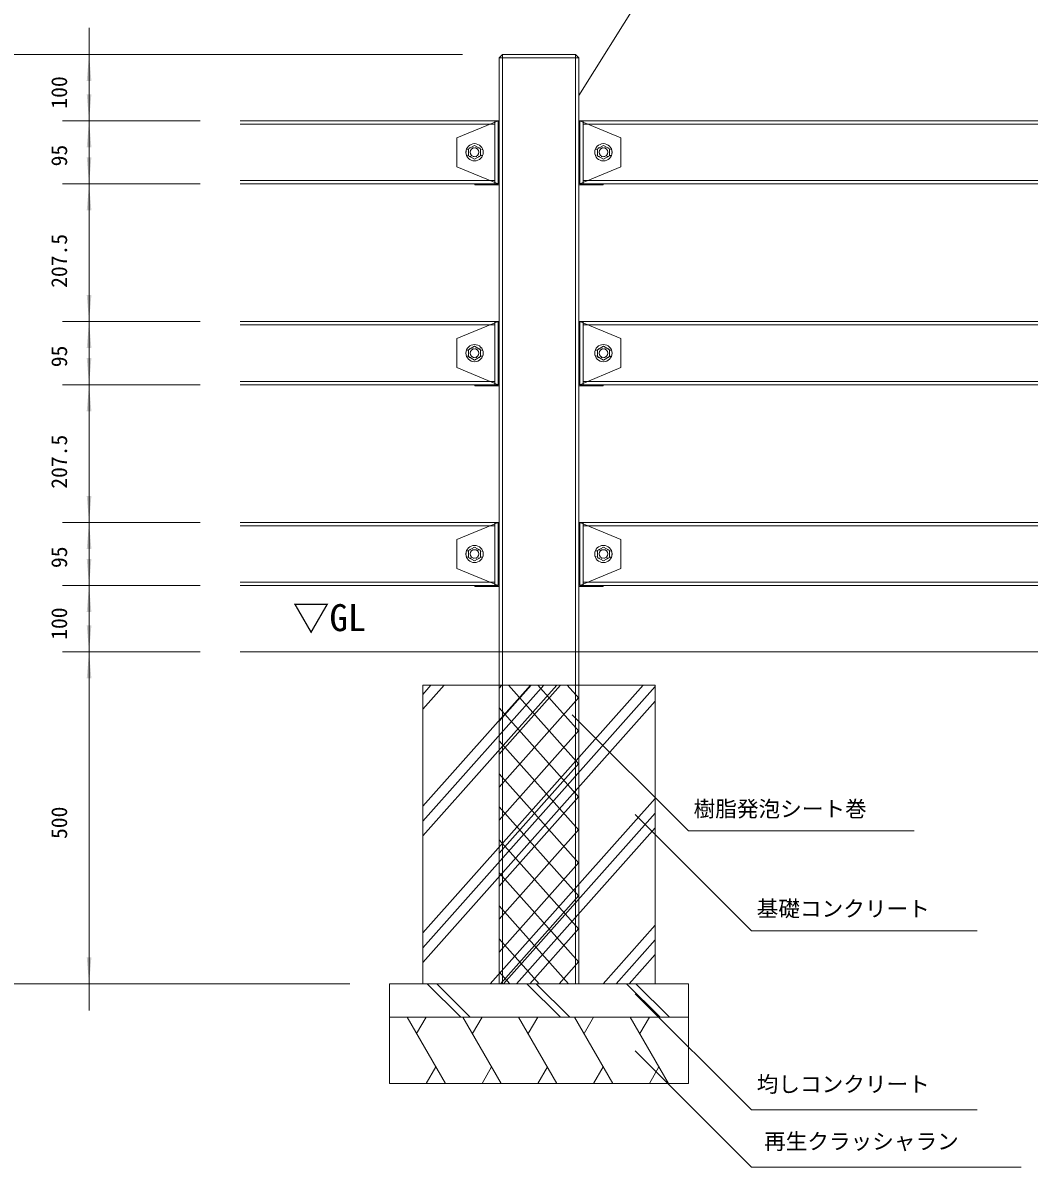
# Model space of a CAD drawing. Units: millimetres, scale not verified. Extents: x -3900 to 3900, y -2750 to 2750.
# Drawn here: x -2323 to -808, y -290 to 1433 of the extents above; entities that cross this region are included whole.
import ezdxf
from ezdxf.enums import TextEntityAlignment as Align

# ---------------------------------------------------------------- set-up
doc = ezdxf.new("R2010")
doc.units = ezdxf.units.MM
doc.header["$LTSCALE"] = 20
doc.linetypes.add('USER1', pattern=[0.416641, 0.208282, -0.208359])
doc.linetypes.add('USER5', pattern=[0.208282, 0.069427, -0.138855])
doc.layers.add('0-1_IMPORTED', color=30, linetype='Continuous', lineweight=18)
doc.styles.add('ＭＳ ゴシック', font='')
doc.styles.get('ＭＳ ゴシック').set_extended_font_data('MS Gothic')

msp = doc.modelspace()

# ---------------------------------------------------------------- linework, layer by layer
at = {"layer": '0-1_IMPORTED', "color": 1}
for p, q in [((-1486, 1324), (-1356, 1532.32)), ((-2223.44, 1386), (-2223.44, 1426)), ((-1661, 1386), (-2426, 1386)), ((-1661, 1386), (-2263.44, 1386)), ((-2223.44, 1286), (-2223.44, 1386)), ((-2223.44, 1286), (-2223.44, 1326)), ((-2056, 1286), (-2263.44, 1286)), ((-2056, 1286), (-2263.44, 1286)), ((-2223.44, 1191), (-2223.44, 1286)), ((-2223.44, 1246), (-2223.44, 1286)), ((-2223.44, 1191), (-2223.44, 1231)), ((-2056, 1191), (-2263.44, 1191)), ((-2056, 1191), (-2263.44, 1191)), ((-2223.44, 983.5), (-2223.44, 1191)), ((-2223.44, 1151), (-2223.44, 1191)), ((-2223.44, 983.5), (-2223.44, 1023.5)), ((-2056, 983.5), (-2263.44, 983.5)), ((-2056, 983.5), (-2263.44, 983.5)), ((-2223.44, 888.5), (-2223.44, 983.5)), ((-2223.44, 943.5), (-2223.44, 983.5)), ((-2223.44, 888.5), (-2223.44, 928.5)), ((-2056, 888.5), (-2263.44, 888.5)), ((-2056, 888.5), (-2263.44, 888.5)), ((-2223.44, 681), (-2223.44, 888.5)), ((-2223.44, 848.5), (-2223.44, 888.5)), ((-2223.44, 681), (-2223.44, 721)), ((-2056, 681), (-2263.44, 681)), ((-2056, 681), (-2263.44, 681)), ((-2223.44, 586), (-2223.44, 681)), ((-2223.44, 641), (-2223.44, 681)), ((-2223.44, 586), (-2223.44, 626)), ((-2056, 586), (-2263.44, 586)), ((-2056, 586), (-2263.44, 586)), ((-2223.44, 486), (-2223.44, 586)), ((-2223.44, 546), (-2223.44, 586)), ((-2223.44, 486), (-2223.44, 526)), ((-2056, 486), (-2263.44, 486)), ((-2056, 486), (-2263.44, 486)), ((-2223.44, -14), (-2223.44, 486)), ((-2223.44, 446), (-2223.44, 486)), ((-1831, -14), (-2426, -14)), ((-1831, -14), (-2263.44, -14)), ((-2223.44, -54), (-2223.44, -14))]:
    msp.add_line(p, q, dxfattribs=at)
at = {"layer": '0-1_IMPORTED'}
for p, q in [((-1606, 1381), (-1486, 1381)), ((-1601, 1386), (-1601, -13.82)), ((-1491, 1386), (-1491, -13.82)), ((-1996, 1281), (-1612.5, 1281)), ((-112.5, 1281), (-1479.5, 1281)), ((-1647.6, 1243.1), (-1645.49, 1244.51)), ((-1645.49, 1244.51), (-1643, 1245)), ((-1643, 1245), (-1640.51, 1244.51)), ((-1449, 1245), (-1451.49, 1244.51)), ((-1446.51, 1244.51), (-1449, 1245)), ((-1444.4, 1243.1), (-1446.51, 1244.51)), ((-1645.49, 1232.49), (-1647.6, 1233.9)), ((-1643, 1232), (-1645.49, 1232.49)), ((-1449, 1232), (-1446.51, 1232.49)), ((-1446.51, 1232.49), (-1444.4, 1233.9)), ((-1996, 1196), (-1612.5, 1196)), ((-112.5, 1196), (-1479.5, 1196)), ((-1996, 978.5), (-1612.5, 978.5)), ((-112.5, 978.5), (-1479.5, 978.5)), ((-1647.6, 940.6), (-1645.49, 942.01)), ((-1645.49, 929.99), (-1647.6, 931.4)), ((-1645.49, 942.01), (-1643, 942.5)), ((-1643, 942.5), (-1640.51, 942.01)), ((-1449, 942.5), (-1451.49, 942.01)), ((-1446.51, 942.01), (-1449, 942.5)), ((-1444.4, 940.6), (-1446.51, 942.01)), ((-1446.51, 929.99), (-1444.4, 931.4)), ((-1643, 929.5), (-1645.49, 929.99)), ((-1449, 929.5), (-1446.51, 929.99)), ((-1996, 893.5), (-1612.5, 893.5)), ((-112.5, 893.5), (-1479.5, 893.5)), ((-1996, 676), (-1612.5, 676)), ((-112.5, 676), (-1479.5, 676)), ((-1647.6, 638.1), (-1645.49, 639.51)), ((-1645.49, 639.51), (-1643, 640)), ((-1643, 640), (-1640.51, 639.51)), ((-1449, 640), (-1451.49, 639.51)), ((-1446.51, 639.51), (-1449, 640)), ((-1444.4, 638.1), (-1446.51, 639.51)), ((-1645.49, 627.49), (-1647.6, 628.9)), ((-1643, 627), (-1645.49, 627.49)), ((-1449, 627), (-1446.51, 627.49)), ((-1446.51, 627.49), (-1444.4, 628.9)), ((-1996, 591), (-1612.5, 591)), ((-112.5, 591), (-1479.5, 591)), ((200, 486), (-1996, 486)), ((-1721, 399.8), (-1688.81, 436)), ((-1721, 422.07), (-1708.61, 436)), ((-1721, 208.96), (-1519.11, 436)), ((-1721, 231.22), (-1538.91, 436)), ((-1721, 253.49), (-1558.71, 436)), ((-1721, 62.65), (-1389, 436)), ((-1721, 40.38), (-1371, 433.98)), ((-1606, 431.43), (-1601.93, 436)), ((-1606, 381.73), (-1557.74, 436)), ((-1606, 332.03), (-1513.54, 436)), ((-1486, 316.74), (-1592.05, 436)), ((-1486, 366.44), (-1547.85, 436)), ((-1486, 416.14), (-1503.66, 436)), ((-1606, 282.33), (-1486, 417.28)), ((-1721, 18.12), (-1371, 411.71)), ((-1486, 267.04), (-1606, 401.99)), ((-1606, 232.63), (-1486, 367.58)), ((-1486, 217.34), (-1606, 352.29)), ((-1606, 182.93), (-1486, 317.88)), ((-1486, 167.64), (-1606, 302.59)), ((-1619.29, -13.82), (-1371, 265.4)), ((-1606, 133.23), (-1486, 268.18)), ((-1486, 117.95), (-1606, 252.89)), ((-1599.5, -13.82), (-1371, 243.13)), ((-1606, 83.53), (-1486, 218.48)), ((-1579.7, -13.82), (-1371, 220.87)), ((-1486, 68.25), (-1606, 203.19)), ((-1606, 33.83), (-1486, 168.78)), ((-1486, 18.55), (-1606, 153.5)), ((-1501.41, -13.82), (-1606, 103.8)), ((-1604.18, -13.82), (-1486, 119.08)), ((-1559.99, -13.82), (-1486, 69.38)), ((-1449.59, -13.82), (-1371, 74.55)), ((-1545.6, -13.82), (-1606, 54.1)), ((-1429.79, -13.82), (-1371, 52.29)), ((-1515.8, -13.82), (-1486, 19.68)), ((-1409.99, -13.82), (-1371, 30.02)), ((-1589.8, -13.82), (-1606, 4.4)), ((-1714.14, -13.82), (-1664.14, -63.82)), ((-1700, -13.82), (-1650, -63.82)), ((-1564.14, -13.82), (-1514.14, -63.82)), ((-1550, -13.82), (-1500, -63.82)), ((-1414.14, -13.82), (-1364.14, -63.82)), ((-1400, -13.82), (-1350, -63.82)), ((-1686.87, -163.88), (-1744.61, -63.88)), ((-1730.17, -88.88), (-1715.74, -63.88)), ((-1602.87, -163.88), (-1660.61, -63.88)), ((-1646.17, -88.88), (-1631.74, -63.88)), ((-1518.87, -163.88), (-1576.61, -63.88)), ((-1562.17, -88.88), (-1547.74, -63.88)), ((-1434.87, -163.88), (-1492.61, -63.88)), ((-1478.17, -88.88), (-1463.74, -63.88)), ((-1350.87, -163.88), (-1408.61, -63.88)), ((-1394.17, -88.88), (-1379.74, -63.88)), ((-1701.31, -138.88), (-1715.74, -163.88)), ((-1617.31, -138.88), (-1631.74, -163.88)), ((-1533.31, -138.88), (-1547.74, -163.88)), ((-1449.31, -138.88), (-1463.74, -163.88)), ((-1365.31, -138.88), (-1379.74, -163.88))]:
    msp.add_line(p, q, dxfattribs=at)
at = {"layer": '0-1_IMPORTED', "linetype": 'USER5'}
for p, q in [((-1607.5, 1191), (-1607.5, 1286)), ((-1484.5, 1191), (-1484.5, 1286)), ((-1636.5, 1245), (-1649.5, 1245)), ((-1455.5, 1245), (-1442.5, 1245)), ((-1649.5, 1232), (-1636.5, 1232)), ((-1442.5, 1232), (-1455.5, 1232)), ((-1607.5, 888.5), (-1607.5, 983.5)), ((-1484.5, 888.5), (-1484.5, 983.5)), ((-1636.5, 942.5), (-1649.5, 942.5)), ((-1455.5, 942.5), (-1442.5, 942.5)), ((-1649.5, 929.5), (-1636.5, 929.5)), ((-1442.5, 929.5), (-1455.5, 929.5)), ((-1607.5, 586), (-1607.5, 681)), ((-1484.5, 586), (-1484.5, 681)), ((-1636.5, 640), (-1649.5, 640)), ((-1455.5, 640), (-1442.5, 640)), ((-1649.5, 627), (-1636.5, 627)), ((-1442.5, 627), (-1455.5, 627))]:
    msp.add_line(p, q, dxfattribs=at)
at = {"layer": '0-1_IMPORTED', "linetype": 'USER1'}
for p, q in [((-1607.5, 1191.5), (-1607.5, 1286)), ((-1484.5, 1191.5), (-1484.5, 1286)), ((-1607.5, 889), (-1607.5, 983.5)), ((-1484.5, 889), (-1484.5, 983.5)), ((-1607.5, 586.5), (-1607.5, 681)), ((-1484.5, 586.5), (-1484.5, 681))]:
    msp.add_line(p, q, dxfattribs=at)
at = {"layer": '0-1_IMPORTED'}
for points in [[(-1601, 1386), (-1491, 1386), (-1486, 1380.82), (-1486, -13.82), (-1606, -13.82), (-1606, 1380.82)], [(-1607.5, 1189.5), (-1642.5, 1189.5), (-1642.5, 1191), (-1607.5, 1191), (-1669.5, 1216.68), (-1669.5, 1260.32), (-1607.5, 1286), (-1606, 1286), (-1606, 1191), (-1606, 1189.5)], [(-1612.5, 1286), (-1607.5, 1286), (-1607.5, 1191), (-1612.5, 1191)], [(-1484.5, 1189.5), (-1449.5, 1189.5), (-1449.5, 1191), (-1484.5, 1191), (-1422.5, 1216.68), (-1422.5, 1260.32), (-1484.5, 1286), (-1486, 1286), (-1486, 1191), (-1486, 1189.5)], [(-1479.5, 1286), (-1484.5, 1286), (-1484.5, 1191), (-1479.5, 1191)], [(-1479.5, 1286), (-112.5, 1286), (-112.5, 1191), (-1479.5, 1191)], [(-1651.97, 1233.32), (-1651.97, 1243.68), (-1643, 1248.85), (-1634.03, 1243.68), (-1634.03, 1233.32), (-1643, 1228.15)], [(-1440.03, 1233.32), (-1440.03, 1243.68), (-1449, 1248.85), (-1457.97, 1243.68), (-1457.97, 1233.32), (-1449, 1228.15)], [(-1607.5, 887), (-1642.5, 887), (-1642.5, 888.5), (-1607.5, 888.5), (-1669.5, 914.18), (-1669.5, 957.82), (-1607.5, 983.5), (-1606, 983.5), (-1606, 888.5), (-1606, 887)], [(-1612.5, 983.5), (-1607.5, 983.5), (-1607.5, 888.5), (-1612.5, 888.5)], [(-1484.5, 887), (-1449.5, 887), (-1449.5, 888.5), (-1484.5, 888.5), (-1422.5, 914.18), (-1422.5, 957.82), (-1484.5, 983.5), (-1486, 983.5), (-1486, 888.5), (-1486, 887)], [(-1479.5, 983.5), (-1484.5, 983.5), (-1484.5, 888.5), (-1479.5, 888.5)], [(-1479.5, 983.5), (-112.5, 983.5), (-112.5, 888.5), (-1479.5, 888.5)], [(-1651.97, 930.82), (-1651.97, 941.18), (-1643, 946.35), (-1634.03, 941.18), (-1634.03, 930.82), (-1643, 925.65)], [(-1440.03, 930.82), (-1440.03, 941.18), (-1449, 946.35), (-1457.97, 941.18), (-1457.97, 930.82), (-1449, 925.65)], [(-1607.5, 584.5), (-1642.5, 584.5), (-1642.5, 586), (-1607.5, 586), (-1669.5, 611.68), (-1669.5, 655.32), (-1607.5, 681), (-1606, 681), (-1606, 586), (-1606, 584.5)], [(-1612.5, 681), (-1607.5, 681), (-1607.5, 586), (-1612.5, 586)], [(-1484.5, 584.5), (-1449.5, 584.5), (-1449.5, 586), (-1484.5, 586), (-1422.5, 611.68), (-1422.5, 655.32), (-1484.5, 681), (-1486, 681), (-1486, 586), (-1486, 584.5)], [(-1479.5, 681), (-1484.5, 681), (-1484.5, 586), (-1479.5, 586)], [(-1479.5, 681), (-112.5, 681), (-112.5, 586), (-1479.5, 586)], [(-1651.97, 628.32), (-1651.97, 638.68), (-1643, 643.85), (-1634.03, 638.68), (-1634.03, 628.32), (-1643, 623.15)], [(-1440.03, 628.32), (-1440.03, 638.68), (-1449, 643.85), (-1457.97, 638.68), (-1457.97, 628.32), (-1449, 623.15)], [(-1721, 436), (-1371, 436), (-1371, -13.82), (-1721, -13.82)], [(-1771, -14), (-1321, -14), (-1321, -64), (-1771, -64)], [(-1771, -64), (-1321, -64), (-1321, -164), (-1771, -164)]]:
    msp.add_lwpolyline(points, close=True, dxfattribs=at)
for points in [[(-1996, 1191), (-1612.5, 1191), (-1612.5, 1286), (-1996, 1286)], [(-1649.5, 1238.5), (-1649, 1240.99), (-1647.6, 1243.1)], [(-1640.51, 1244.51), (-1638.4, 1243.1), (-1636.99, 1240.99), (-1636.5, 1238.5), (-1636.99, 1236.01), (-1638.4, 1233.9), (-1640.51, 1232.49), (-1643, 1232)], [(-1451.49, 1244.51), (-1453.6, 1243.1), (-1455.01, 1240.99), (-1455.5, 1238.5), (-1455.01, 1236.01), (-1453.6, 1233.9), (-1451.49, 1232.49), (-1449, 1232)], [(-1442.5, 1238.5), (-1443, 1240.99), (-1444.4, 1243.1)], [(-1647.6, 1233.9), (-1649, 1236.01), (-1649.5, 1238.5)], [(-1444.4, 1233.9), (-1443, 1236.01), (-1442.5, 1238.5)], [(-1996, 888.5), (-1612.5, 888.5), (-1612.5, 983.5), (-1996, 983.5)], [(-1649.5, 936), (-1649, 938.49), (-1647.6, 940.6)], [(-1647.6, 931.4), (-1649, 933.51), (-1649.5, 936)], [(-1640.51, 942.01), (-1638.4, 940.6), (-1636.99, 938.49), (-1636.5, 936), (-1636.99, 933.51), (-1638.4, 931.4), (-1640.51, 929.99), (-1643, 929.5)], [(-1451.49, 942.01), (-1453.6, 940.6), (-1455.01, 938.49), (-1455.5, 936), (-1455.01, 933.51), (-1453.6, 931.4), (-1451.49, 929.99), (-1449, 929.5)], [(-1442.5, 936), (-1443, 938.49), (-1444.4, 940.6)], [(-1444.4, 931.4), (-1443, 933.51), (-1442.5, 936)], [(-1996, 586), (-1612.5, 586), (-1612.5, 681), (-1996, 681)], [(-1649.5, 633.5), (-1649, 635.99), (-1647.6, 638.1)], [(-1640.51, 639.51), (-1638.4, 638.1), (-1636.99, 635.99), (-1636.5, 633.5), (-1636.99, 631.01), (-1638.4, 628.9), (-1640.51, 627.49), (-1643, 627)], [(-1451.49, 639.51), (-1453.6, 638.1), (-1455.01, 635.99), (-1455.5, 633.5), (-1455.01, 631.01), (-1453.6, 628.9), (-1451.49, 627.49), (-1449, 627)], [(-1442.5, 633.5), (-1443, 635.99), (-1444.4, 638.1)], [(-1647.6, 628.9), (-1649, 631.01), (-1649.5, 633.5)], [(-1444.4, 628.9), (-1443, 631.01), (-1442.5, 633.5)]]:
    msp.add_lwpolyline(points, dxfattribs=at)
at = {"layer": '0-1_IMPORTED', "color": 1}
for points in [[(-1496, 391.35), (-1321, 216.35), (-981, 216.35)], [(-1401, 241), (-1226, 66), (-886, 66)], [(-1401, -28.82), (-1226, -203.82), (-886, -203.82)], [(-1401, -114.96), (-1226, -289.96), (-820, -289.96)]]:
    msp.add_lwpolyline(points, dxfattribs=at)
at = {"layer": '0-1_IMPORTED'}
for centre in [(-1643, 1238.5), (-1449, 1238.5), (-1643, 936), (-1449, 936), (-1643, 633.5), (-1449, 633.5)]:
    msp.add_circle(centre, 13, dxfattribs=at)
at = {"layer": '0-1_IMPORTED', "linetype": 'USER5'}
for centre, start, end in [((-1649.5, 1238.5), 90, 180), ((-1636.5, 1238.5), 360, 90), ((-1455.5, 1238.5), 90, 180), ((-1442.5, 1238.5), 0, 90), ((-1649.5, 1238.5), 180, 270), ((-1636.5, 1238.5), 270, 0), ((-1455.5, 1238.5), 180, 270), ((-1442.5, 1238.5), 270, 0), ((-1649.5, 936), 90, 180), ((-1649.5, 936), 180, 270), ((-1636.5, 936), 360, 90), ((-1636.5, 936), 270, 0), ((-1455.5, 936), 90, 180), ((-1455.5, 936), 180, 270), ((-1442.5, 936), 0, 90), ((-1442.5, 936), 270, 0), ((-1649.5, 633.5), 90, 180), ((-1636.5, 633.5), 360, 90), ((-1455.5, 633.5), 90, 180), ((-1442.5, 633.5), 0, 90), ((-1649.5, 633.5), 180, 270), ((-1636.5, 633.5), 270, 0), ((-1455.5, 633.5), 180, 270), ((-1442.5, 633.5), 270, 0)]:
    msp.add_arc(centre, 6.5, start, end, dxfattribs=at)
at = {"layer": '0-1_IMPORTED', "color": 1}
for points in [[(-2223.44, 1386), (-2219.94, 1346), (-2226.94, 1346)], [(-2223.44, 1286), (-2226.94, 1326), (-2219.94, 1326)], [(-2223.44, 1286), (-2219.94, 1246), (-2226.94, 1246)], [(-2223.44, 1191), (-2226.94, 1231), (-2219.94, 1231)], [(-2223.44, 1191), (-2219.94, 1151), (-2226.94, 1151)], [(-2223.44, 983.5), (-2226.94, 1023.5), (-2219.94, 1023.5)], [(-2223.44, 983.5), (-2219.94, 943.5), (-2226.94, 943.5)], [(-2223.44, 888.5), (-2226.94, 928.5), (-2219.94, 928.5)], [(-2223.44, 888.5), (-2219.94, 848.5), (-2226.94, 848.5)], [(-2223.44, 681), (-2226.94, 721), (-2219.94, 721)], [(-2223.44, 681), (-2219.94, 641), (-2226.94, 641)], [(-2223.44, 586), (-2226.94, 626), (-2219.94, 626)], [(-2223.44, 586), (-2219.94, 546), (-2226.94, 546)], [(-2223.44, 486), (-2226.94, 526), (-2219.94, 526)], [(-2223.44, 486), (-2219.94, 446), (-2226.94, 446)], [(-2223.44, -14), (-2226.94, 26), (-2219.94, 26)]]:
    msp.add_solid(points, dxfattribs=at)

# ---------------------------------------------------------------- texts
at = {"layer": '0-1_IMPORTED', "color": 7, "style": 'ＭＳ ゴシック'}
for s, p in [('100', (-2249.37, 1304.25)), ('95', (-2249.37, 1217.33)), ('207.5', (-2249.37, 1034.33)), ('95', (-2249.37, 914.83)), ('207.5', (-2249.37, 731.83)), ('95', (-2249.37, 612.33)), ('100', (-2249.37, 504.25)), ('500', (-2249.37, 204.25))]:
    msp.add_text(s, height=23.88, rotation=90, dxfattribs=at).set_placement(p, align=Align.BOTTOM_LEFT)
for s, height, p in [('▽GL', 40.64, (-1916.86, 505.11)), ('樹脂発泡シート巻', 23.88, (-1313.11, 230.52)), ('基礎コンクリート', 23.88, (-1218.12, 80.17)), ('均しコンクリート', 23.88, (-1218.12, -184.14)), ('再生クラッシャラン', 23.88, (-1207.09, -270.28))]:
    msp.add_text(s, height=height, dxfattribs=at).set_placement(p, align=Align.BOTTOM_LEFT)

doc.saveas('drawing.dxf')
